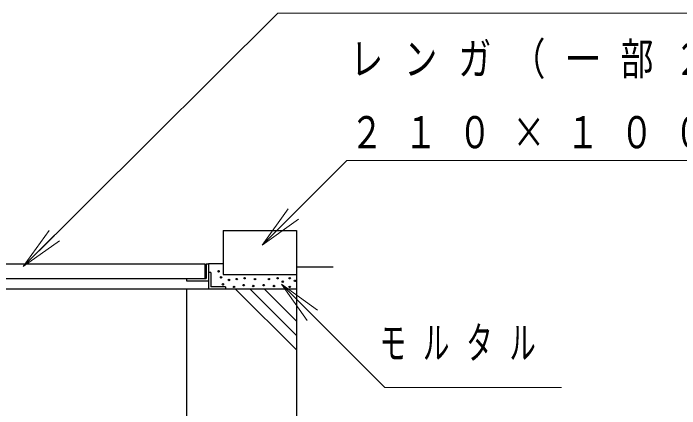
# Model space of a CAD drawing. Units: millimetres on the paper, scale 1:20. Extents: x -365 to 4, y -26 to 257.
# Drawn here: x -68.13 to -22.63, y 93.57 to 120.6 of the extents above; entities that cross this region are included whole.
import ezdxf

# ---------------------------------------------------------------- set-up
doc = ezdxf.new("R2010")
doc.units = ezdxf.units.MM
doc.layers.add('LY_1', color=7, linetype='Continuous', lineweight=13)
doc.styles.add('ＭＳ ゴシック', font='')
doc.styles.get('ＭＳ ゴシック').set_extended_font_data('MS Gothic')

msp = doc.modelspace()

# ---------------------------------------------------------------- linework, layer by layer
at = {"layer": 'LY_1'}
for p, q in [((-51.138, 104.752), (-49.371, 107.227)), ((-51.138, 104.752), (-49.017, 106.874)), ((-48.663, 106.52), (-51.138, 104.752)), ((-67.444, 103.278), (-65.672, 105.75)), ((-67.444, 103.278), (-65.319, 105.396)), ((-64.966, 105.042), (-67.444, 103.278)), ((-48.056, 99.605), (-49.823, 102.08)), ((-49.823, 102.08), (-47.348, 100.312)), ((-49.823, 102.08), (-47.702, 99.959)), ((-52.957, 101.739), (-48.799, 97.581)), ((-51.967, 101.739), (-48.799, 98.571)), ((-50.977, 101.739), (-48.799, 99.561))]:
    msp.add_line(p, q, dxfattribs=at)
at = {"layer": 'LY_1', "lineweight": 25}
for p, q in [((-53.799, 105.739), (-48.799, 105.739)), ((-53.799, 105.739), (-53.799, 102.739)), ((-48.799, 105.739), (-48.799, 73.239)), ((-75.049, 103.464), (-55.049, 103.464)), ((-55.049, 103.464), (-55.049, 102.464)), ((-54.949, 103.464), (-54.799, 103.464)), ((-54.949, 103.464), (-54.949, 102.464)), ((-54.799, 103.464), (-54.799, 102.314)), ((-53.799, 103.464), (-54.799, 103.464)), ((-54.649, 102.889), (-54.799, 102.889)), ((-54.649, 102.889), (-54.649, 101.889)), ((-46.299, 103.239), (-48.799, 103.239)), ((-75.149, 102.464), (-54.949, 102.464)), ((-56.299, 102.464), (-56.299, 102.314)), ((-53.799, 102.739), (-48.799, 102.739)), ((-56.299, 102.314), (-54.799, 102.314)), ((-54.799, 102.314), (-54.799, 101.739)), ((-48.799, 101.739), (-82.936, 101.739)), ((-56.299, 101.739), (-56.299, 78.239)), ((-53.649, 101.739), (-54.799, 101.739)), ((-53.649, 101.889), (-54.649, 101.889)), ((-53.649, 101.889), (-53.649, 101.739))]:
    msp.add_line(p, q, dxfattribs=at)
at = {"layer": 'LY_1'}
for points in [[(-67.444, 103.278), (-50.072, 120.597), (-8.072, 120.597)], [(-51.138, 104.752), (-45.349, 110.542), (-2.615, 110.542)], [(-49.823, 102.08), (-42.752, 95.009), (-30.69, 95.009)]]:
    msp.add_lwpolyline(points, dxfattribs=at)
at = {"layer": 'LY_1', "lineweight": 25}
for centre in [(-54.116, 102.96), (-53.939, 102.546), (-53.405, 102.368), (-52.872, 102.427), (-52.339, 102.486), (-51.627, 102.427), (-50.679, 102.427), (-50.087, 102.486), (-49.257, 102.486), (-53.82, 102.071), (-53.05, 101.894), (-52.398, 102.012), (-51.746, 101.953), (-51.035, 102.012), (-50.324, 101.953), (-49.731, 102.249), (-49.257, 101.894), (-48.901, 102.308)]:
    msp.add_circle(centre, 0.05, dxfattribs=at)

# ---------------------------------------------------------------- texts
at = {"layer": 'LY_1', "char_height": 2.199, "attachment_point": 4, "style": 'ＭＳ ゴシック'}
for s, insert in [('\\T1.64;\\W0.75;レンガ（一部２段積み）：', (-45.12, 117.342)), ('\\T1.64;\\W0.75;２１０×１００×６０【別途】', (-45.12, 112.342)), ('\\T1.64;\\W0.6;モルタル', (-43.107, 98.009))]:
    msp.add_mtext(s, dxfattribs=dict(at, insert=insert))

doc.saveas('drawing.dxf')
